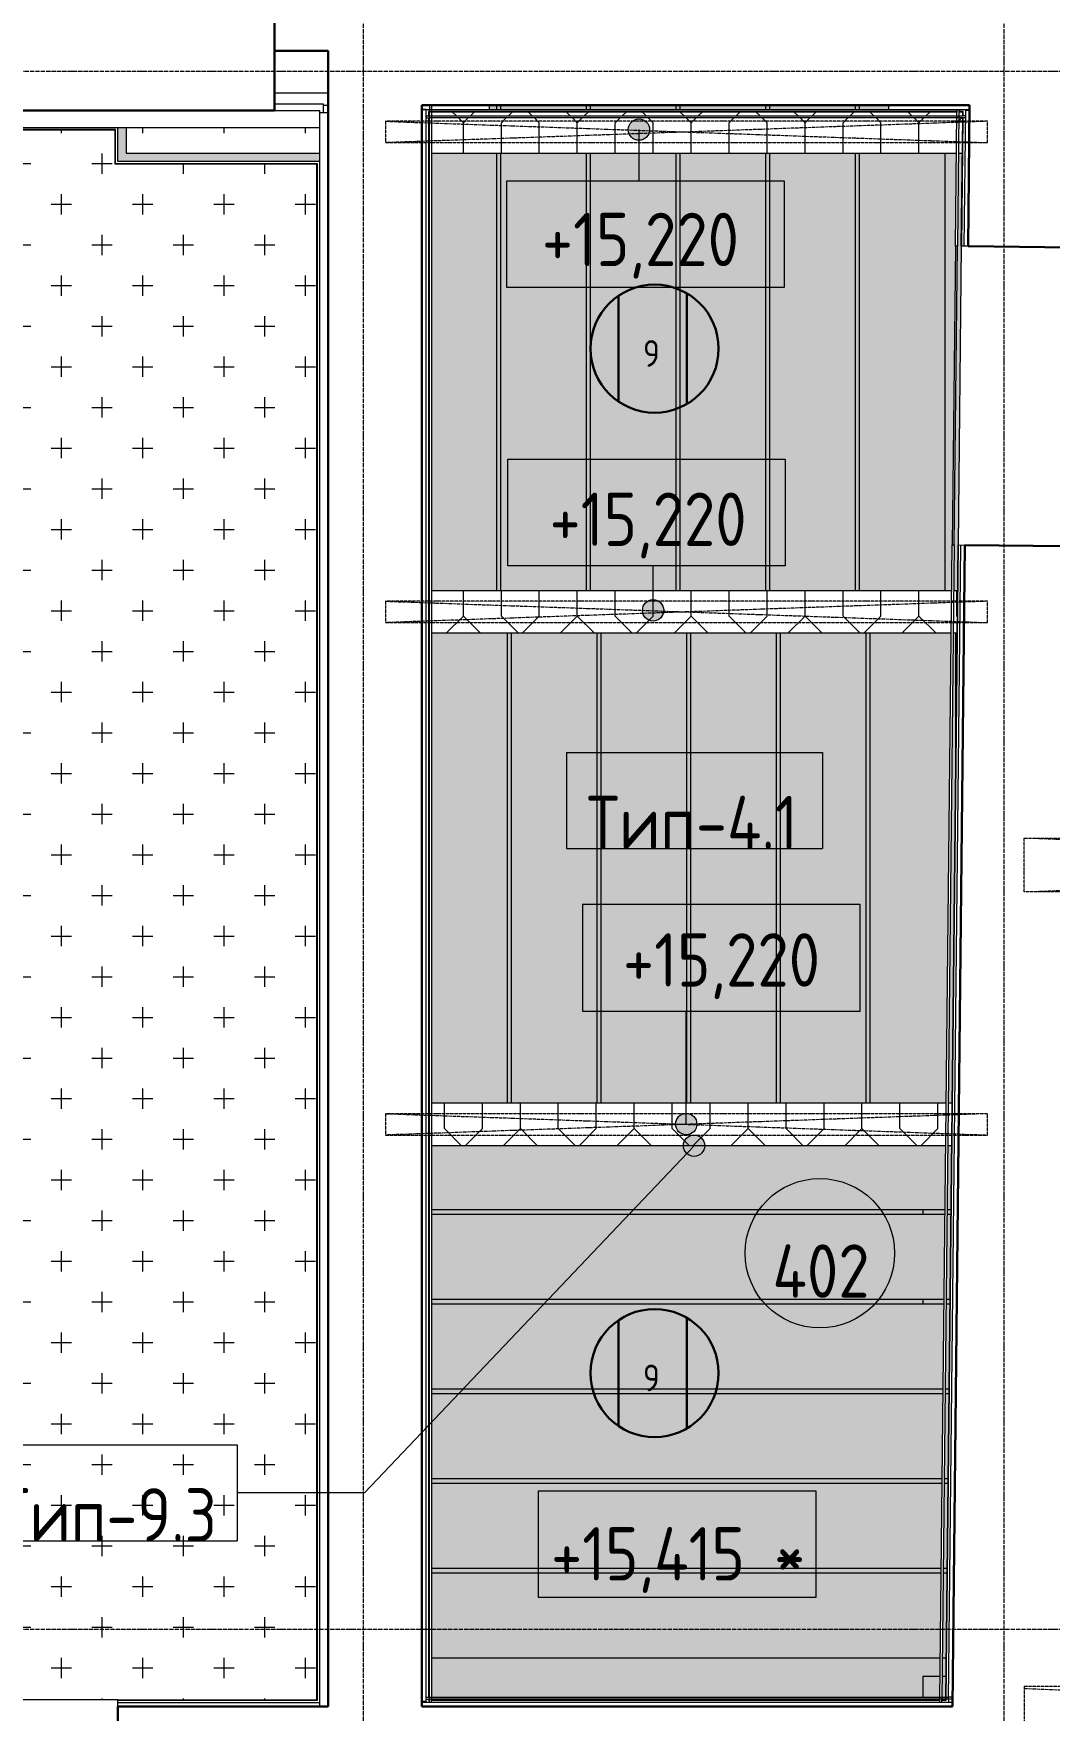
# Model space of a CAD drawing. Header units: millimetres. Extents: x -10051 to 73829, y -4843 to 44223.
# Drawn here: x 44304 to 49062, y 12564 to 20421 of the extents above; entities that cross this region are included whole.
import ezdxf

# ---------------------------------------------------------------- set-up
doc = ezdxf.new("R2010")
doc.units = ezdxf.units.MM
for name, pattern in [('ADSK_Линия сетки', [25, 20, -2.5, 0, -2.5]), ('ADSK_Штрих_ш3 п1_5', [4.5, 3, -1.5]), ('ADSK_Штрихпунктирная 2 точки_ш15 п1_5 п1_5 п1_5', [19.5, 15, -1.5, 0, -1.5, 0, -1.5])]:
    doc.linetypes.add(name, pattern=pattern)
for name, color, linetype, lineweight in [('Аннотация', 7, 'Continuous', 20), ('Каркас', 7, 'Continuous', 18), ('Марки', 7, 'Continuous', 20), ('Марки помещений', 7, 'Continuous', 20), ('Оси', 7, 'Continuous', 9), ('Отметки', 7, 'Continuous', 9), ('Перекрытие', 7, 'Continuous', 18), ('Потолки', 7, 'Continuous', 9), ('Потолки штриховка', 7, 'Continuous', 9), ('Стены внутренние', 7, 'Continuous', 18), ('Стены наружные', 7, 'Continuous', 18), ('Стены несущие', 7, 'Continuous', 30), ('Стены отделка', 7, 'Continuous', 30), ('Стены штриховка', 7, 'Continuous', 9)]:
    doc.layers.add(name, color=color, linetype=linetype, lineweight=lineweight)
doc.layers.add('Линии', color=7, linetype='Continuous', lineweight=9, true_color=0x00a600)
doc.styles.add('GOST Common_1', font='GOST_Common.ttf', dxfattribs={"width": 0.9, "height": 250})
doc.styles.add('GOST Common_2', font='GOST_Common.ttf', dxfattribs={"width": 0.9, "height": 250})
doc.styles.add('GOST Common_4', font='GOST_Common.ttf', dxfattribs={"width": 0.9, "height": 200})
doc.styles.add('GOST Common_B', font='', dxfattribs={"width": 0.9, "height": 250})
doc.styles.get('GOST Common_B').set_extended_font_data('GOST Common', bold=True)

# ---------------------------------------------------------------- blocks, each defined once
blk = doc.blocks.new('Высотные отметки - Рамка-12095-План потолков 4-го этажа')
at = {"layer": 'Аннотация'}
for p, q in [((-6.5, 0), (-6.5, 5)), ((-6.5, 5), (6.5, 5)), ((6.5, 5), (6.5, 0)), ((6.5, 0), (-6.5, 0))]:
    blk.add_line(p, q, dxfattribs=at)
blk = doc.blocks.new('ADSK_Марка_Потолок - ADSK_Марка и Смещение от уровня-155896-План потолков 4-го этажа')
at = {"layer": 'Марки'}
for p, q in [((-6, 4.5), (-6, 0)), ((-6, 4.5), (6, 4.5)), ((6, 4.5), (6, 0)), ((-6, 0), (6, 0))]:
    blk.add_line(p, q, dxfattribs=at)
blk = doc.blocks.new('ADSK_Марка_Помещение_ОдноЗначение - Номер-159740-План потолков 4-го этажа')
at = {"layer": 'Марки помещений'}
blk.add_circle((0, 0), 3.5, dxfattribs=at)

msp = doc.modelspace()

# ---------------------------------------------------------------- hatches: boundary and pattern name
at = {"layer": 'Марки'}
h = msp.add_hatch(color=256, dxfattribs=at)
edge = h.paths.add_edge_path()
edge.add_arc((47397.499, 15210.342), 50, 0, 360)
at = {"layer": 'Отметки'}
h = msp.add_hatch(color=256, dxfattribs=at)
edge = h.paths.add_edge_path()
edge.add_arc((47139.43, 19971.084), 50, 0, 360)
h = msp.add_hatch(color=256, dxfattribs=at)
edge = h.paths.add_edge_path()
edge.add_arc((47205.798, 17718.593), 50, 0, 360)
h = msp.add_hatch(color=256, dxfattribs=at)
edge = h.paths.add_edge_path()
edge.add_arc((47360.684, 15311.301), 50, 0, 360)
at = {"layer": 'Потолки штриховка', "lineweight": 18}
h = msp.add_hatch(dxfattribs=at)
h.set_pattern_fill('FP_27', color=256, style=0, pattern_type=2)
h.set_pattern_definition([(0, (0, 762), (762, 76.2), [7.62, -373.38, 7.62, -373.38]), (0, (76.2, 91.44), (762, 76.2), [7.62, -220.98, 7.62, -525.78]), (0, (152.4, 106.68), (762, 76.2), [7.62, -68.58, 7.62, -678.18]), (0, (457.2, 60.96), (762, 76.2), [7.62, -220.98, 7.62, -525.78]), (0, (533.4, 45.72), (762, 76.2), [7.62, -68.58, 7.62, -678.18])])
h.paths.add_polyline_path([(48608.346, 12601.934), (48588.558, 12602.15), (48588.774, 12601.937), (48606.423, 12601.937)])
h.paths.add_polyline_path([(46123.189, 12601.937), (46143.189, 12601.937), (46143.189, 12605.472), (46123.189, 12605.472)])
h.paths.add_polyline_path([(48576.685, 12613.937), (48576.685, 12616.937), (48558.716, 12616.937), (48558.684, 12613.937)])
h.paths.add_polyline_path([(48578.664, 12611.937), (48578.664, 12613.937), (48576.685, 12613.937)])
h.paths.add_polyline_path([(46155.189, 12613.937), (46158.189, 12613.937), (46158.189, 12616.937), (46155.189, 12616.937)])
h.paths.add_polyline_path([(46153.189, 12611.937), (46155.189, 12613.937), (46153.189, 12613.937)])
h.paths.add_polyline_path([(46633.189, 12613.937), (48548.684, 12613.937), (48548.662, 12616.937), (46168.189, 12616.937), (46168.189, 12613.937), (46606.012, 12613.937)])
h.paths.add_polyline_path([(48113.101, 12626.937), (48548.822, 12626.937), (48576.387, 15210.342), (46168.189, 15210.342), (46168.189, 12626.937), (47675.94, 12626.937)])
h.paths.add_polyline_path([(48558.823, 12626.937), (48576.824, 12626.937), (48604.389, 15210.342), (48586.388, 15210.342), (48559.815, 12719.922)])
h.paths.add_polyline_path([(46155.189, 12626.937), (46158.189, 12626.937), (46158.189, 15210.342), (46155.189, 15210.342), (46155.189, 12719.922)])
h.paths.add_polyline_path([(48222.62, 15410.342), (48578.521, 15410.342), (48602.006, 17611.342), (46168.189, 17611.342), (46168.189, 15410.342), (48202.62, 15410.342)])
h.paths.add_polyline_path([(48606.523, 15410.342), (48630.008, 17611.342), (48612.006, 17611.342), (48588.825, 15410.342), (48606.423, 15410.342)])
h.paths.add_polyline_path([(46158.189, 15410.342), (46158.189, 17611.342), (46155.189, 17611.342), (46155.189, 15410.342)])
h.paths.add_polyline_path([(46542.62, 17811.342), (48604.14, 17811.342), (48625.999, 19860), (46168.189, 19860), (46168.189, 17811.342), (46522.62, 17811.342)])
h.paths.add_polyline_path([(48616.422, 17811.342), (48632.142, 17811.342), (48654.001, 19860), (48636, 19860), (48614.14, 17811.342)])
h.paths.add_polyline_path([(46158.189, 17811.342), (46158.189, 19860), (46155.189, 19860), (46155.189, 17811.342)])
h.paths.add_polyline_path([(48675.873, 20061.641), (48675.873, 20065.573), (48668.195, 20065.573), (48668.195, 20061.723)])
h.paths.add_polyline_path([(46437.5, 20065.573), (48310.189, 20065.573), (48310.189, 20085.573), (46437.5, 20085.492), (46437.5, 20066.226)])
h = msp.add_hatch(dxfattribs=at)
h.set_pattern_fill('FP_49', color=256, style=0, pattern_type=2)
h.set_pattern_definition([(90, (88.9, 88.9), (-88.9, 266.7), [177.8, -355.6]), (135, (177.8, 0), (-266.7002, -266.7002), [125.724, -251.447]), (45, (177.8, 0), (-266.7002, 266.7002), [125.724, -251.447]), (45, (88.9, 266.7), (-266.7002, 266.7002), [125.724, -251.447]), (135, (266.7, 266.7), (-266.7002, -266.7002), [125.724, -251.447])])
h.paths.add_polyline_path([(48113.101, 15210.342), (48576.387, 15210.342), (48578.521, 15410.342), (46168.189, 15410.342), (46168.189, 15210.342), (46947.544, 15210.342)])
h.paths.add_polyline_path([(48586.388, 15210.342), (48604.389, 15210.342), (48606.423, 15410.342), (48588.522, 15410.342), (48586.453, 15216.45)])
h.paths.add_polyline_path([(46158.189, 15210.342), (46158.189, 15410.342), (46155.189, 15410.342), (46155.189, 15210.342)])
h.paths.add_polyline_path([(46942.62, 17611.342), (48602.006, 17611.342), (48604.14, 17811.342), (46168.189, 17811.342), (46168.189, 17611.342), (46542.62, 17611.342)])
h.paths.add_polyline_path([(46155.189, 17611.342), (46158.189, 17611.342), (46158.189, 17811.342), (46155.189, 17811.342), (46155.189, 17613.237)])
h.paths.add_polyline_path([(48630.008, 17611.342), (48632.142, 17811.342), (48614.14, 17811.342), (48612.006, 17611.342), (48622.62, 17611.342)])
h.paths.add_polyline_path([(47732.62, 19860), (48625.999, 19860), (48627.766, 20025.573), (46168.189, 20025.573), (46168.189, 19860), (47332.62, 19860)])
h.paths.add_polyline_path([(48638.065, 19860), (48654.009, 19860.774), (48655.767, 20025.573), (48637.766, 20025.573), (48636, 19860)])
h.paths.add_polyline_path([(46155.189, 19860), (46158.189, 19860), (46158.189, 20025.573), (46155.189, 20025.573), (46155.189, 19936.115)])
h.paths.add_polyline_path([(48404.49, 20035.573), (48627.872, 20035.573), (48628.064, 20053.573), (46168.189, 20053.573), (46168.189, 20035.573), (48310.189, 20035.573)])
h.paths.add_polyline_path([(48656.066, 20053.573), (48657.767, 20055.573), (48656.087, 20055.573)])
h.paths.add_polyline_path([(48637.873, 20035.573), (48655.874, 20035.573), (48655.767, 20053.573), (48638.065, 20053.573)])
h.paths.add_polyline_path([(46158.189, 20035.573), (46158.189, 20053.573), (46155.189, 20053.573), (46155.189, 20035.573)])
h.paths.add_polyline_path([(46155.189, 20053.573), (46155.189, 20055.573), (46153.262, 20055.5)])
h = msp.add_hatch(dxfattribs=at)
h.set_pattern_fill('FP_37', color=256, style=0, pattern_type=2)
h.set_pattern_definition([(0, (0, 0), (190.5, 190.5), [95.25, -285.75]), (90, (47.62, -47.62), (-190.5, 190.5), [95.25, -285.75])])
h.paths.add_polyline_path([(45631.189, 19809.318), (45633.189, 19811.318), (45631.189, 19811.318)])
h.paths.add_polyline_path([(45631.189, 12613.937), (45631.189, 19809.318), (44688.058, 19809.318), (44688.058, 19811.318), (44686.058, 19811.318), (44686.058, 19969.318), (41997, 19969.318), (41997, 13782.52), (42944.258, 13782.52), (42944.258, 12737.52), (41997, 12737.52), (41997, 12613.937), (45615.756, 12613.937)])
h.paths.add_polyline_path([(45633.189, 12611.937), (45633.189, 12613.937), (45631.189, 12613.937)])
h.paths.add_polyline_path([(41995, 12611.937), (41997, 12613.937), (41995, 12613.937)])
h.paths.add_polyline_path([(45199.207, 19861.318), (45643.189, 19861.318), (45643.189, 19981.318), (44738.058, 19981.318), (44738.058, 19861.318), (44907.818, 19861.318)])
h.paths.add_polyline_path([(41997, 19969.318), (41997, 19971.318), (41995, 19971.318)])
at = {"layer": 'Стены внутренние'}
for points in [[(44698.058, 19861.318), (44738.058, 19861.318), (44738.058, 19981.318), (44698.058, 19981.318), (44698.058, 19971.318)], [(45431.854, 19821.318), (45643.189, 19821.318), (45643.189, 19861.318), (44698.058, 19861.318), (44698.058, 19821.318), (45199.207, 19821.318)]]:
    msp.add_hatch(color=256, dxfattribs=at).paths.add_polyline_path(points)

# ---------------------------------------------------------------- linework, layer by layer
at = {"layer": 'Каркас', "color": 8, "linetype": 'ADSK_Штрих_ш3 п1_5', "lineweight": 9, "true_color": 0x808080}
for p, q in [((46472.62, 20085.573), (46472.62, 20065.573)), ((46492.62, 20065.573), (46492.62, 20085.573)), ((46892.62, 20085.573), (46892.62, 20065.573)), ((46912.62, 20065.573), (46912.62, 20085.573)), ((47312.62, 20085.573), (47312.62, 20065.573)), ((47332.62, 20065.573), (47332.62, 20085.573)), ((47732.62, 20085.573), (47732.62, 20065.573)), ((47752.62, 20065.573), (47752.62, 20085.573)), ((48152.62, 20085.573), (48152.62, 20065.573)), ((48172.62, 20065.573), (48172.62, 20085.573)), ((46472.62, 19860), (46472.62, 17811.342)), ((46492.62, 17811.342), (46492.62, 19860)), ((46892.62, 19860), (46892.62, 17811.342)), ((46912.62, 17811.342), (46912.62, 19860)), ((47312.62, 19860), (47312.62, 17811.342)), ((47332.62, 17811.342), (47332.62, 19860)), ((47732.62, 19860), (47732.62, 17811.342)), ((47752.62, 17811.342), (47752.62, 19860)), ((48152.62, 19860), (48152.62, 17811.342)), ((48172.62, 17811.342), (48172.62, 19860)), ((48572.62, 19860), (48572.62, 17811.342)), ((46522.62, 17611.342), (46522.62, 15410.342)), ((46542.62, 15410.342), (46542.62, 17611.342)), ((46942.62, 17611.342), (46942.62, 15410.342)), ((46962.62, 15410.342), (46962.62, 17611.342)), ((47362.62, 17611.342), (47362.62, 15410.342)), ((47382.62, 15410.342), (47382.62, 17611.342)), ((47782.62, 17611.342), (47782.62, 15410.342)), ((47802.62, 15410.342), (47802.62, 17611.342)), ((48202.62, 17611.342), (48202.62, 15410.342)), ((48222.62, 15410.342), (48222.62, 17611.342)), ((48622.62, 17611.342), (48622.62, 16918.953)), ((46158.189, 14909.342), (46155.189, 14909.342)), ((46155.189, 14889.342), (46158.189, 14889.342)), ((48573.176, 14909.342), (46168.189, 14909.342)), ((46168.189, 14889.342), (48572.962, 14889.342)), ((48582.963, 14889.342), (48600.964, 14889.342)), ((48601.177, 14909.342), (48583.176, 14909.342)), ((46158.189, 14489.342), (46155.189, 14489.342)), ((46155.189, 14469.342), (46158.189, 14469.342)), ((48568.694, 14489.342), (46168.189, 14489.342)), ((46168.189, 14469.342), (48568.481, 14469.342)), ((48578.481, 14469.342), (48596.482, 14469.342)), ((48596.696, 14489.342), (48578.695, 14489.342)), ((46158.189, 14069.342), (46155.189, 14069.342)), ((48564.213, 14069.342), (46168.189, 14069.342)), ((48592.214, 14069.342), (48574.213, 14069.342)), ((46155.189, 14049.342), (46158.189, 14049.342)), ((46168.189, 14049.342), (48563.999, 14049.342)), ((48574, 14049.342), (48592.001, 14049.342)), ((46158.189, 13649.342), (46155.189, 13649.342)), ((46155.189, 13629.342), (46158.189, 13629.342)), ((48559.731, 13649.342), (46168.189, 13649.342)), ((46168.189, 13629.342), (48559.518, 13629.342)), ((48569.519, 13629.342), (48587.52, 13629.342)), ((48587.733, 13649.342), (48569.732, 13649.342)), ((46158.189, 13229.342), (46155.189, 13229.342)), ((46155.189, 13209.342), (46158.189, 13209.342)), ((48555.25, 13229.342), (46168.189, 13229.342)), ((46168.189, 13209.342), (48555.037, 13209.342)), ((48565.037, 13209.342), (48583.038, 13209.342)), ((48583.252, 13229.342), (48565.251, 13229.342)), ((46158.189, 12809.342), (46155.189, 12809.342)), ((48550.769, 12809.342), (46168.189, 12809.342)), ((48578.77, 12809.342), (48560.769, 12809.342))]:
    msp.add_line(p, q, dxfattribs=at)
at = {"layer": 'Линии', "color": 7, "linetype": 'ADSK_Штрихпунктирная 2 точки_ш15 п1_5 п1_5 п1_5'}
for p, q in [((48772.62, 20010), (45952.62, 20010)), ((45952.62, 20010), (45952.62, 19910)), ((45952.62, 20010), (48772.62, 19910)), ((48772.62, 20010), (45952.62, 19910)), ((48772.62, 19910), (48772.62, 20010)), ((45952.62, 19910), (48772.62, 19910)), ((48772.62, 17761.342), (45952.62, 17761.342)), ((45952.62, 17761.342), (45952.62, 17661.342)), ((45952.62, 17761.342), (48772.62, 17661.342)), ((48772.62, 17761.342), (45952.62, 17661.342)), ((48772.62, 17661.342), (48772.62, 17761.342)), ((45952.62, 17661.342), (48772.62, 17661.342)), ((48943.614, 16650.481), (55269.86, 16650.481)), ((48943.614, 16400.481), (48943.614, 16650.481)), ((48995.873, 16650.481), (55269.86, 16400.481)), ((55269.86, 16650.481), (48995.873, 16400.481)), ((55269.86, 16400.481), (48943.614, 16400.481)), ((48772.62, 15360.342), (45952.62, 15360.342)), ((45952.62, 15360.342), (45952.62, 15260.342)), ((45952.62, 15360.342), (48772.62, 15260.342)), ((48772.62, 15360.342), (45952.62, 15260.342)), ((48772.62, 15260.342), (48772.62, 15360.342)), ((45952.62, 15260.342), (48772.62, 15260.342)), ((48943.614, 12677.156), (55269.86, 12677.156)), ((48943.614, 12677.156), (48943.614, 12426.331)), ((48943.614, 12667.153), (55269.86, 12427.156))]:
    msp.add_line(p, q, dxfattribs=at)
at = {"layer": 'Линии', "color": 1, "lineweight": 30, "true_color": 0xff0000}
for p, q in [((47044.092, 19192.983), (47044.092, 18696.602)), ((47364.092, 18685.841), (47364.092, 19203.745))]:
    msp.add_line(p, q, dxfattribs=at)
at = {"layer": 'Линии', "color": 5, "lineweight": 30, "true_color": 0x0000ff}
for p, q in [((47044.092, 14392.983), (47044.092, 13896.602)), ((47364.092, 13885.841), (47364.092, 14403.745))]:
    msp.add_line(p, q, dxfattribs=at)
at = {"layer": 'Линии', "color": 1, "lineweight": 30, "true_color": 0xff0000}
msp.add_circle((47212.62, 18944.793), 300, dxfattribs=at)
at = {"layer": 'Линии', "color": 5, "lineweight": 30, "true_color": 0x0000ff}
msp.add_circle((47212.62, 14144.793), 300, dxfattribs=at)
at = {"layer": 'Марки'}
for p, q in [((47397.499, 15210.342), (45853.198, 13583.418)), ((45853.198, 13583.418), (45257.95, 13583.418))]:
    msp.add_line(p, q, dxfattribs=at)
msp.add_circle((47397.499, 15210.342), 50, dxfattribs=at)
at = {"layer": 'Оси', "linetype": 'ADSK_Линия сетки'}
for p, q in [((45849.565, -3698.875), (45849.565, 44222.998)), ((48849.565, -3698.875), (48849.565, 44222.998)), ((-9251.096, 20245), (56004.853, 20245)), ((-9251.096, 12945), (56004.853, 12945))]:
    msp.add_line(p, q, dxfattribs=at)
at = {"layer": 'Отметки', "lineweight": 20}
for p, q in [((47139.43, 19971.084), (47139.43, 19730.899)), ((47139.43, 19730.899), (47170.092, 19730.899)), ((47205.798, 17927.279), (47174.691, 17927.279)), ((47205.798, 17718.593), (47205.798, 17927.279)), ((47360.684, 15840.596), (47525.102, 15840.596)), ((47360.684, 15311.301), (47360.684, 15840.596))]:
    msp.add_line(p, q, dxfattribs=at)
at = {"layer": 'Отметки'}
for centre in [(47139.43, 19971.084), (47205.798, 17718.593), (47360.684, 15311.301)]:
    msp.add_circle(centre, 50, dxfattribs=at)
at = {"layer": 'Перекрытие'}
for p, q in [((45431.854, 20091.318), (45659.593, 20091.318)), ((45659.593, 20091.318), (45659.593, 20051.318)), ((45659.593, 20085.492), (45683.189, 20085.492)), ((46472.62, 20085.492), (46492.62, 20085.492)), ((46892.62, 20085.492), (46912.62, 20085.492)), ((47312.62, 20085.492), (47332.62, 20085.492)), ((47732.62, 20085.492), (47752.62, 20085.492)), ((48152.62, 20085.492), (48172.62, 20085.492))]:
    msp.add_line(p, q, dxfattribs=at)
at = {"layer": 'Потолки'}
for p, q in [((48675.873, 20061.641), (48675.873, 20065.573)), ((46158.189, 19860), (46155.144, 19860)), ((48625.999, 19860), (46168.189, 19860)), ((48654.001, 19860), (48636, 19860)), ((46155.189, 17811.342), (46158.189, 17811.342)), ((46168.189, 17811.342), (48604.14, 17811.342)), ((48614.14, 17811.342), (48632.22, 17811.342)), ((46158.189, 17611.342), (46155.189, 17611.342)), ((48602.006, 17611.342), (46168.189, 17611.342)), ((48630.16, 17611.342), (48612.006, 17611.342)), ((46155.189, 15410.342), (46158.189, 15410.342)), ((46168.189, 15410.342), (48578.521, 15410.342)), ((48588.522, 15410.342), (48606.523, 15410.342)), ((46158.189, 15210.342), (46155.189, 15210.342)), ((48576.387, 15210.342), (46168.189, 15210.342)), ((48604.389, 15210.342), (48586.388, 15210.342))]:
    msp.add_line(p, q, dxfattribs=at)
at = {"layer": 'Стены внутренние'}
for p, q in [((45683.189, 20141.318), (45431.854, 20141.318)), ((48621.36, 19425.202), (48606.423, 18025.282)), ((48616.422, 18025.175), (48631.359, 19425.095)), ((48469.565, 14909.342), (48469.565, 14889.342)), ((48469.565, 14489.342), (48469.565, 14469.342)), ((48469.565, 12724.429), (48469.565, 12626.937)), ((48469.565, 12724.429), (48549.863, 12724.429)), ((48559.659, 12724.429), (48577.864, 12724.429)), ((46131.758, 12601.937), (46131.758, 12605.472)), ((48469.565, 12616.937), (48469.565, 12613.937))]:
    msp.add_line(p, q, dxfattribs=at)
at = {"layer": 'Стены наружные'}
for p, q in [((48649.358, 19424.903), (48634.421, 18024.983)), ((44699.094, 12613.937), (42999.094, 12613.937))]:
    msp.add_line(p, q, dxfattribs=at)
at = {"layer": 'Стены несущие'}
for p, q in [((45431.854, 21828.948), (45431.854, 20061.318)), ((45683.189, 20340.573), (45431.854, 20340.573)), ((45683.189, 12581.937), (45683.189, 20340.573)), ((45431.854, 20061.318), (41965, 20061.318)), ((46123.189, 20085.573), (46123.189, 12581.937)), ((48688.409, 20085.573), (46123.189, 20085.573)), ((48688.409, 20085.573), (48681.356, 19424.562)), ((49161.329, 19419.441), (48681.356, 19424.562)), ((48666.419, 18024.642), (48608.346, 12581.937)), ((48666.419, 18024.642), (49146.392, 18019.52)), ((45683.189, 12581.937), (44699.094, 12581.937)), ((44699.094, 12141.937), (44699.094, 12581.937)), ((46123.189, 12581.937), (48608.346, 12581.937))]:
    msp.add_line(p, q, dxfattribs=at)
at = {"layer": 'Стены отделка', "lineweight": 9}
for p, q in [((45431.854, 20061.318), (45643.189, 20061.318)), ((45643.189, 20061.318), (45643.189, 12581.937)), ((45643.189, 20051.318), (45683.189, 20051.318)), ((46123.189, 12605.472), (46123.189, 20065.626)), ((46123.189, 20065.626), (46143.189, 20065.626)), ((46143.189, 20065.573), (46123.189, 20065.573)), ((46143.189, 12601.937), (46143.189, 20065.626)), ((48628.064, 20053.573), (46155.189, 20053.573)), ((46155.189, 20053.573), (46155.189, 20035.573)), ((46158.189, 12613.937), (46158.189, 20065.573)), ((46168.189, 20065.573), (46168.189, 12613.937)), ((46420.189, 20065.573), (48688.409, 20065.573)), ((46437.5, 20085.573), (46437.5, 20065.573)), ((48310.189, 20065.573), (48310.189, 20085.573)), ((48621.36, 19425.202), (48628.064, 20053.573)), ((48638.065, 20053.573), (48631.359, 19425.095)), ((48656.066, 20053.573), (48638.065, 20053.573)), ((48655.874, 20035.573), (48656.066, 20053.573)), ((48668.195, 20065.573), (48668.154, 20061.723)), ((48668.154, 20061.723), (48688.153, 20061.51)), ((48688.409, 20085.573), (48688.409, 20065.573)), ((44686.058, 19969.318), (41997, 19969.318)), ((44686.058, 19811.318), (44686.058, 19969.318)), ((44698.058, 19821.318), (44698.058, 19981.318)), ((44698.058, 19981.318), (45643.189, 19981.318)), ((44738.058, 19981.318), (44738.058, 19861.318)), ((46155.189, 20035.573), (48655.874, 20035.573)), ((46155.189, 20025.573), (46155.189, 12626.937)), ((48655.767, 20025.573), (46155.189, 20025.573)), ((48649.358, 19424.903), (48655.767, 20025.573)), ((45631.189, 19809.318), (44688.058, 19809.318)), ((45643.189, 19821.318), (44698.058, 19821.318)), ((44738.058, 19861.318), (45643.189, 19861.318)), ((45631.189, 12613.937), (45631.189, 19809.318)), ((48631.359, 19425.095), (48621.36, 19425.202)), ((48681.356, 19424.562), (48649.358, 19424.903)), ((48548.684, 12613.937), (48606.423, 18025.282)), ((48616.422, 18025.175), (48558.684, 12613.937)), ((48576.685, 12613.937), (48634.421, 18024.983)), ((48606.423, 18025.282), (48616.422, 18025.175)), ((48634.421, 18024.983), (48666.419, 18024.642)), ((44699.094, 12581.937), (44699.094, 12613.937)), ((44699.094, 12613.937), (45631.189, 12613.937)), ((46143.189, 12605.472), (46123.189, 12605.472)), ((48608.346, 12601.937), (46123.189, 12601.937)), ((46155.189, 12626.937), (48588.825, 12626.937)), ((46155.189, 12616.937), (46155.189, 12613.937)), ((48588.718, 12616.937), (46155.189, 12616.937)), ((46155.189, 12613.937), (46158.189, 12613.937)), ((46168.189, 12613.937), (48548.684, 12613.937)), ((48558.684, 12613.937), (48576.685, 12613.937)), ((48588.56, 12602.148), (48588.558, 12601.937)), ((48608.559, 12601.934), (48588.56, 12602.148)), ((48608.346, 12601.937), (48608.346, 12581.937))]:
    msp.add_line(p, q, dxfattribs=at)
at = {"layer": 'Стены штриховка'}
for p, q in [((46143.189, 20065.573), (46420.189, 20065.573)), ((48628.086, 20055.573), (46153.189, 20055.573)), ((46153.189, 20055.573), (46153.189, 20035.573)), ((46158.189, 20085.573), (46158.189, 20065.573)), ((46168.189, 20085.573), (46168.189, 20065.573)), ((48628.193, 20065.573), (48628.064, 20053.573)), ((48638.193, 20065.573), (48638.065, 20053.573)), ((48658.088, 20055.573), (48638.086, 20055.573)), ((48657.874, 20035.573), (48658.088, 20055.573)), ((48668.154, 20061.723), (48661.358, 19424.775)), ((41995, 19981.318), (44698.058, 19981.318)), ((44688.058, 19971.318), (41995, 19971.318)), ((44688.058, 19809.318), (44688.058, 19971.318)), ((46143.189, 20035.573), (46155.189, 20035.573)), ((46143.189, 20025.573), (46155.189, 20025.573)), ((46153.189, 20025.573), (46153.189, 12626.937)), ((48651.358, 19424.882), (48657.767, 20025.573)), ((48667.768, 20025.573), (48655.767, 20025.573)), ((48667.875, 20035.573), (48655.874, 20035.573)), ((45633.189, 19811.318), (44686.058, 19811.318)), ((44686.058, 19809.318), (44686.058, 19811.318)), ((44688.058, 19809.318), (44686.058, 19809.318)), ((45633.189, 12611.937), (45633.189, 19811.318)), ((48578.664, 12611.937), (48636.421, 18024.962)), ((48588.686, 12613.937), (48646.42, 18024.855)), ((44699.094, 12611.937), (45633.189, 12611.937)), ((44699.094, 12601.937), (45643.189, 12601.937)), ((46143.189, 12626.937), (46155.189, 12626.937)), ((46143.189, 12616.937), (46155.189, 12616.937)), ((46153.189, 12616.937), (46153.189, 12611.937)), ((46153.189, 12611.937), (46158.189, 12611.937)), ((46158.189, 12601.937), (46158.189, 12613.937)), ((46168.189, 12601.937), (46168.189, 12613.937)), ((46168.189, 12611.937), (48548.662, 12611.937)), ((48548.556, 12601.937), (48548.684, 12613.937)), ((48558.556, 12601.937), (48558.684, 12613.937)), ((48558.663, 12611.937), (48578.664, 12611.937)), ((48588.665, 12611.937), (48588.56, 12602.148)), ((48608.719, 12616.937), (48588.718, 12616.937)), ((48608.826, 12626.937), (48588.825, 12626.937))]:
    msp.add_line(p, q, dxfattribs=at)

# ---------------------------------------------------------------- block references
at = {"layer": 'Марки', "xscale": 99.99999999999993, "yscale": 99.99999999999993, "zscale": 99.99999999999993}
for p in [(47399.531, 16602.454), (44657.95, 13358.418)]:
    msp.add_blockref('ADSK_Марка_Потолок - ADSK_Марка и Смещение от уровня-155896-План потолков 4-го этажа', p, dxfattribs=at)
at = {"layer": 'Марки помещений', "xscale": 99.99999999999993, "yscale": 99.99999999999993, "zscale": 99.99999999999993}
msp.add_blockref('ADSK_Марка_Помещение_ОдноЗначение - Номер-159740-План потолков 4-го этажа', (47986.743, 14706.357), dxfattribs=at)
at = {"layer": 'Отметки', "lineweight": 20, "xscale": 99.99999999999993, "yscale": 99.99999999999993, "zscale": 99.99999999999993, "rotation": 180}
msp.add_blockref('Высотные отметки - Рамка-12095-План потолков 4-го этажа', (47170.092, 19730.899), dxfattribs=at)
at = {"layer": 'Отметки', "lineweight": 20, "xscale": 99.99999999999993, "yscale": 99.99999999999993, "zscale": 99.99999999999993}
for p in [(47174.691, 17927.279), (47318.584, 13093.302)]:
    msp.add_blockref('Высотные отметки - Рамка-12095-План потолков 4-го этажа', p, dxfattribs=at)
at = {"layer": 'Отметки', "lineweight": 20, "extrusion": (0, 0, -1), "xscale": 99.99999999999993, "yscale": 99.99999999999993, "zscale": 99.99999999999993}
msp.add_blockref('Высотные отметки - Рамка-12095-План потолков 4-го этажа', (-47525.102, 15840.596), dxfattribs=at)

# ---------------------------------------------------------------- texts
at = {"layer": 'Аннотация', "lineweight": 9, "char_height": 125, "width": 175.5, "attachment_point": 5, "line_spacing_factor": 1.022766, "style": 'GOST Common_4'}
for insert in [(47197.903, 18922.167), (47197.903, 14122.167)]:
    msp.add_mtext('\\pt180,360,540,720,900,1080,1260,1440,1620,1800,1980,2160,2340,2520,2700,2880,3060,3240,3420,3600,3780,3960,4140,4320,4500,4680,4860,5040,5220,5400,5580,5760;9 ', dxfattribs=dict(at, insert=insert))
at = {"layer": 'Марки', "lineweight": 9, "char_height": 250, "attachment_point": 5, "line_spacing_factor": 1.022766, "style": 'GOST Common_B'}
for s, insert, width in [('\\pt1143,2286,3429,4572,5715,6858,8001,9144,10287,11430,12573,13716,14859,16002,17145,18288,19431,20574,21717,22860,24003,25146,26289,27432,28575,29718,30861,32004,33147,34290,35433,36576;Тип-4.1', (47389.35, 16724.61), 1047.6), ('\\pt1143,2286,3429,4572,5715,6858,8001,9144,10287,11430,12573,13716,14859,16002,17145,18288,19431,20574,21717,22860,24003,25146,26289,27432,28575,29718,30861,32004,33147,34290,35433,36576;Тип-9.3', (44647.769, 13480.574), 1065.6)]:
    msp.add_mtext(s, dxfattribs=dict(at, insert=insert, width=width))
at = {"layer": 'Марки помещений', "lineweight": 9, "insert": (47992.136, 14622.775), "char_height": 250, "width": 505.8, "attachment_point": 5, "line_spacing_factor": 1.022766, "style": 'GOST Common_1'}
msp.add_mtext('\\pt450,900,1350,1800,2250,2700,3150,3600,4050,4500,4950,5400,5850,6300,6750,7200,7650,8100,8550,9000,9450,9900,10350,10800,11250,11700,12150,12600,13050,13500,13950,14400;402', dxfattribs=at)
at = {"layer": 'Отметки', "lineweight": 20, "char_height": 250, "attachment_point": 1, "line_spacing_factor": 1.022761, "style": 'GOST Common_2'}
for s, insert, width in [('+15,220', (46684.846, 19581.456), 1164.59094), ('+15,220', (46720.551, 18270.388), 1164.59094), ('+15,220', (47064.566, 16205.654), 1164.59094), ('+15,415 *', (46727.74, 13423.024), 1418.02524)]:
    msp.add_mtext(s, dxfattribs=dict(at, insert=insert, width=width))

doc.saveas('drawing.dxf')
